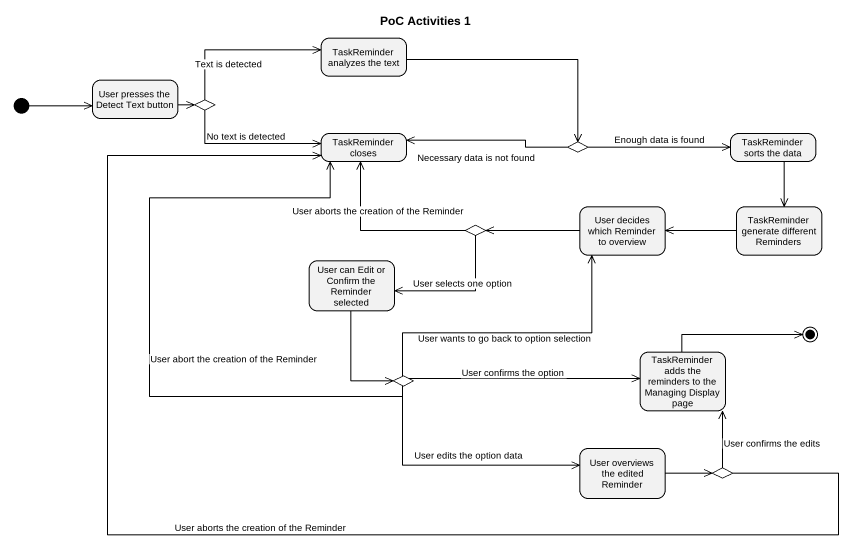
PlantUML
@startuml
title PoC Activities 1
hide empty description
state "TaskReminder analyzes the text" as TaskReminder_analyzes_the
state "User presses the Detect Text button" as User_presses_the_Detect
state choice1 <<choice>>
state "TaskReminder closes" as TaskReminder_closes
state choice2 <<choice>>
state "TaskReminder sorts the data" as TaskReminder_sorts_the_data
state "User decides which Reminder to overview" as User_decides_which_Reminder
state "TaskReminder generate different Reminders" as TaskReminder_generate
state choice3 <<choice>>
state "User can Edit or Confirm the Reminder selected" as User_can_Edit_or_Confirm
state "TaskReminder adds the reminders to the Managing Display page" as TaskReminder_adds_the
state choice4 <<choice>>
state "User overviews the edited Reminder" as User_overviews_the_edited
state choice5 <<choice>>
[*] -right-> User_presses_the_Detect
TaskReminder_analyzes_the -right-> choice2
User_presses_the_Detect -right-> choice1
choice1 -right-> TaskReminder_analyzes_the : Text is detected
choice1 -right-> TaskReminder_closes : No text is detected
choice2 -left-> TaskReminder_closes : Necessary data is not found
choice2 -right-> TaskReminder_sorts_the_data : Enough data is found
TaskReminder_sorts_the_data --> TaskReminder_generate
User_decides_which_Reminder -left-> choice3
TaskReminder_generate -left-> User_decides_which_Reminder
choice3 -up-> TaskReminder_closes : User aborts the creation of the Reminder
choice3 -left-> User_can_Edit_or_Confirm : User selects one option
User_can_Edit_or_Confirm --> choice4
choice4 -up-> TaskReminder_closes : User abort the creation of the Reminder
choice4 -up-> User_decides_which_Reminder : User wants to go back to option selection
choice4 -right-> TaskReminder_adds_the : User confirms the option
choice4 -right-> User_overviews_the_edited : User edits the option data
User_overviews_the_edited -right-> choice5
choice5 -up-> TaskReminder_closes : User aborts the creation of the Reminder
choice5 -up-> TaskReminder_adds_the : User confirms the edits
TaskReminder_adds_the -right-> [*]
@enduml
